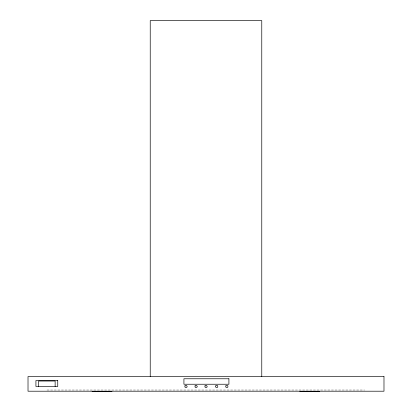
<?xml version="1.0" encoding="UTF-8"?>
<svg xmlns="http://www.w3.org/2000/svg" width="412" height="412" viewBox="0 0 412 412"><rect width="100%" height="100%" fill="white"/><g stroke="black" fill="none" stroke-linecap="round" stroke-linejoin="round"><path stroke-width="0.31" stroke-dasharray="2.06 1.54" d="M46.999 390.02L364.61 390.02"/><path stroke-width="0.62" d="M92.097 391.4L111.935 391.4M299.751 391.4L319.588 391.4M261.769 376.573L261.769 20.6L150.231 20.6L150.231 376.573M55.136 386.482L55.136 381.033L38.656 381.033L38.656 386.482M184.931 385.905L184.931 387.017L185.369 387.424L186.559 387.424L186.997 387.017L187.156 386.461L186.559 385.498L185.961 385.349L184.931 385.905M195.051 385.905L195.051 387.017L195.484 387.424L196.081 387.574L197.111 387.017L197.271 386.461L196.678 385.498L196.081 385.349L195.051 385.905M204.97 385.905L204.97 387.017L205.403 387.424L206.597 387.424L207.03 387.017L207.19 386.461L206.597 385.498L206 385.349L204.97 385.905M215.682 385.905L215.682 387.017L216.12 387.424L217.309 387.424L217.742 387.017L217.742 385.905L217.309 385.498L216.712 385.349L215.682 385.905M225.802 385.905L225.802 387.017L226.234 387.424L227.424 387.424L227.862 387.017L227.862 385.905L227.424 385.498L226.832 385.349L225.802 385.905M383.984 376.573L28.016 376.573L28.016 391.204L383.984 391.204L383.984 376.573M228.912 378.772L183.922 378.772L183.922 384.236L228.912 384.236L228.912 378.772M57.747 380.554L35.926 380.554L35.926 386.461L57.747 386.461L57.747 380.554"/></g></svg>
